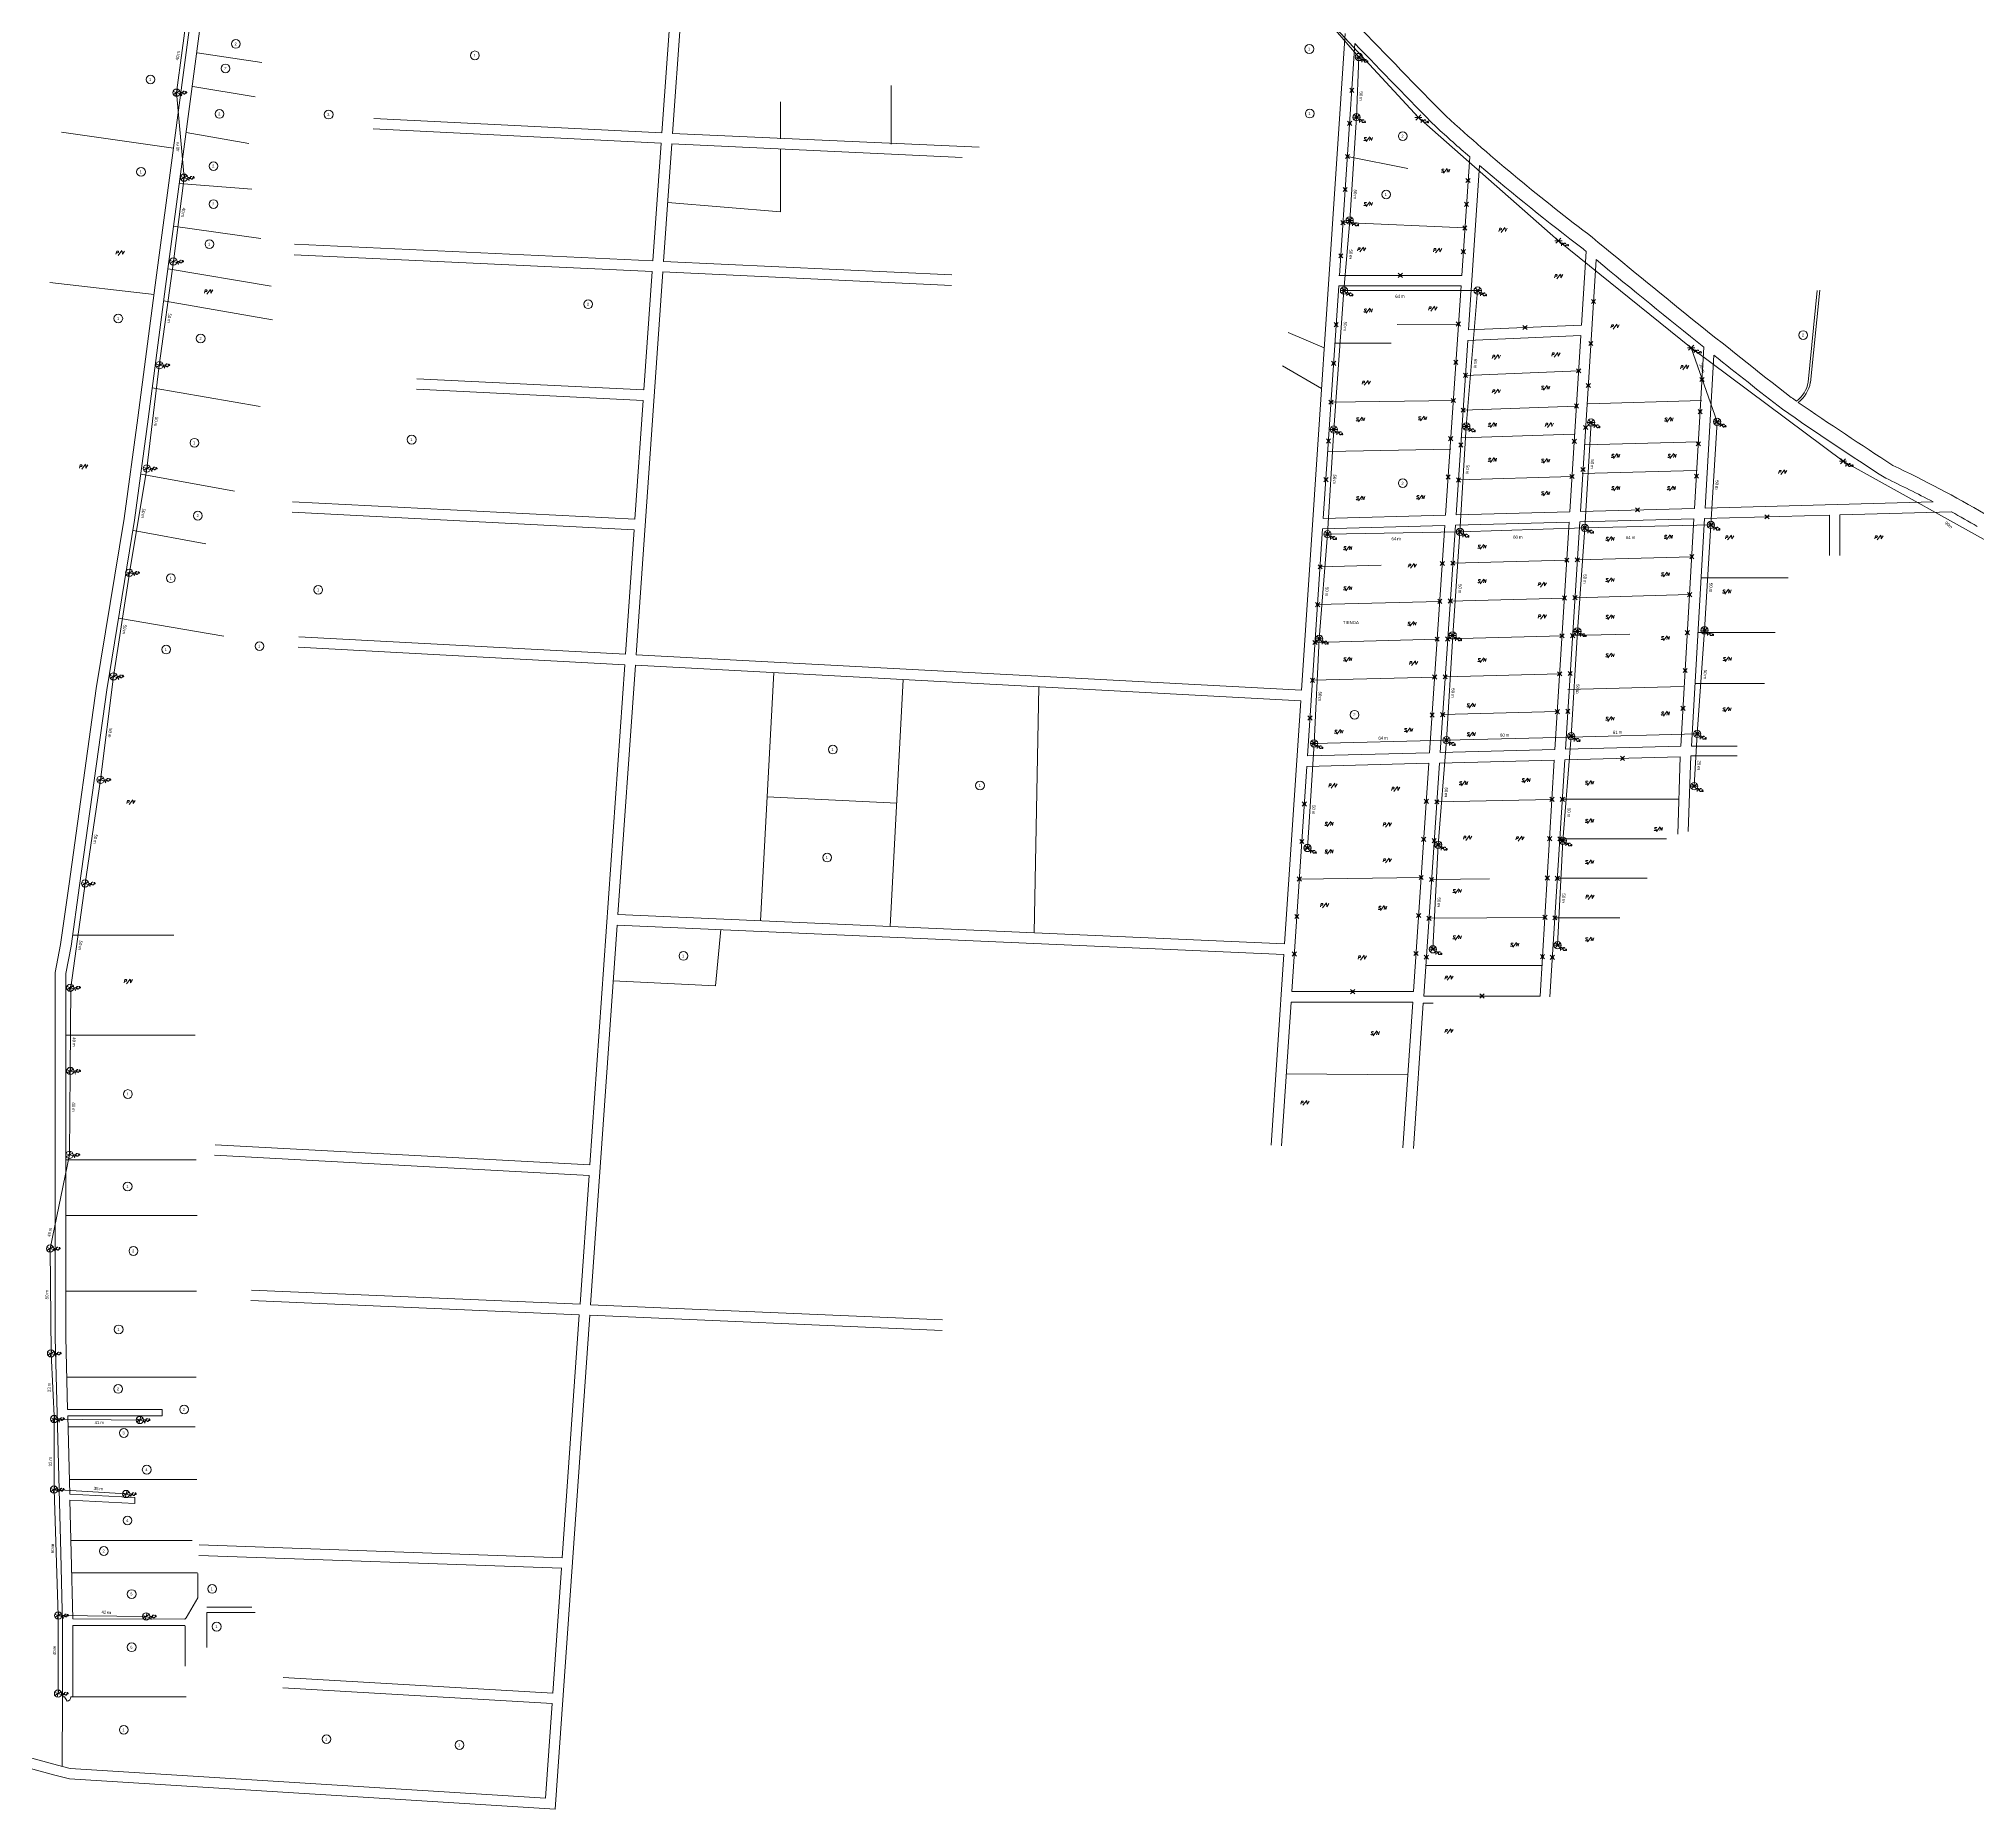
# Model space of a CAD drawing. Header units: metres. Extents: x 274894 to 280157, y 1481353 to 1490589.
# Drawn here: x 277075 to 277999, y 1489073 to 1489917 of the extents above; entities that cross this region are included whole.
import ezdxf
from ezdxf.enums import TextEntityAlignment as Align

# ---------------------------------------------------------------- set-up
doc = ezdxf.new("R2010")
doc.units = ezdxf.units.M
doc.header["$PDMODE"] = 35
doc.header["$PDSIZE"] = 1
for name, color, linetype, lineweight in [('_ADDRESSDIBUJO', 7, 'Continuous', 0), ('_HOUSECOUNT', 7, 'Continuous', 0), ('_LOTLINE', 4, 'Continuous', 0), ('_POLEPED', 7, 'Continuous', 0), ('_STRAND', 3, 'Continuous', 0), ('_STRANDDISTANCE', 3, 'Continuous', 0)]:
    doc.layers.add(name, color=color, linetype=linetype, lineweight=lineweight)
doc.styles.add('Address', font='ITALICS.shx', dxfattribs={"height": 1.5})
doc.styles.add('ROMANS', font='romans.shx', dxfattribs={"height": 0.2})
doc.styles.get("Standard").update_dxf_attribs({"font": 'arial.ttf'})
doc.styles.add('Style-ENGINEERING', font='ENGINEERING.shx')

# ---------------------------------------------------------------- blocks, each defined once
blk = doc.blocks.new('PC15_E')
at = {"layer": '_POLEPED', "color": 1}
for p, q in [((-1.74, 0), (0, 0)), ((-1.19, 1.27), (0, 0)), ((0, 0), (1.24, 1.22)), ((0, 0), (1.74, 0)), ((-1.24, -1.22), (0, 0)), ((0, 0), (1.19, -1.27))]:
    blk.add_line(p, q, dxfattribs=at)
at = {"layer": '_POLEPED', "linetype": 'Continuous', "style": 'ROMANS'}
for s, height, p in [('PC', 1.391, (1.18, -2.51)), ('15', 0.732, (3.72, -2.51))]:
    blk.add_text(s, height=height, rotation=359.64776, dxfattribs=at).set_placement(p)
blk = doc.blocks.new('PC8_N')
at = {"layer": '_POLEPED', "color": 1}
for p, q in [((-1.24, -1.22), (1.24, 1.22)), ((-1.19, 1.27), (1.19, -1.27)), ((-1.74, 0), (1.74, 0))]:
    blk.add_line(p, q, dxfattribs=at)
blk.add_circle((0, 0), 1.74, dxfattribs=at)
at = {"layer": '_POLEPED', "linetype": 'Continuous', "style": 'ROMANS'}
for s, height, p in [('PC', 1.391, (1.18, -2.51)), ('8', 0.732, (3.72, -2.51))]:
    blk.add_text(s, height=height, rotation=359.64776, dxfattribs=at).set_placement(p)
blk = doc.blocks.new('PV')
at = {"layer": '_ADDRESSDIBUJO', "color": 7, "linetype": 'Continuous', "lineweight": 0, "style": 'Address'}
blk.add_text('P/V', height=1.5, dxfattribs=at).set_placement((2.09, 0.23), align=Align.CENTER)
blk = doc.blocks.new('SN')
at = {"layer": '_ADDRESSDIBUJO', "color": 7, "linetype": 'Continuous', "lineweight": 0, "style": 'Address'}
blk.add_text('S/N', height=1.5, dxfattribs=at).set_placement((2, 0), align=Align.CENTER)
blk = doc.blocks.new('PC6_N')
at = {"layer": '_POLEPED', "color": 1}
for p, q in [((-1.23, -1.23), (1.25, 1.21)), ((-1.18, 1.26), (1.2, -1.28)), ((-1.73, -0.01), (1.75, -0.01))]:
    blk.add_line(p, q, dxfattribs=at)
blk.add_circle((0.01, -0.01), 1.74, dxfattribs=at)
at = {"layer": '_POLEPED', "linetype": 'Continuous', "style": 'ROMANS'}
for s, height, p in [('PC', 1.391, (1.19, -2.52)), ('6', 0.732, (3.73, -2.52))]:
    blk.add_text(s, height=height, rotation=359.64776, dxfattribs=at).set_placement(p)
blk = doc.blocks.new('TIENDA')
at = {"layer": '_ADDRESSDIBUJO'}
blk.add_text('TIENDA', height=1.5, dxfattribs=at).set_placement((-0.01, -0.02))
blk = doc.blocks.new('HCRES_2')
at = {"layer": '_HOUSECOUNT', "color": 1, "linetype": 'Continuous', "lineweight": 0}
blk.add_circle((0.14, 0), 2.1, dxfattribs=at)
at = {"layer": '_HOUSECOUNT', "color": 7, "linetype": 'Continuous', "lineweight": 0, "style": 'Style-ENGINEERING'}
blk.add_text('2', height=1.35, dxfattribs=at).set_placement((0.06, 0), align=Align.MIDDLE_CENTER)
blk = doc.blocks.new('HCRES_3')
at = {"layer": '_HOUSECOUNT', "color": 1, "linetype": 'Continuous', "lineweight": 0}
blk.add_circle((0.14, 0), 2.1, dxfattribs=at)
at = {"layer": '_HOUSECOUNT', "color": 7, "linetype": 'Continuous', "lineweight": 0, "style": 'Style-ENGINEERING'}
blk.add_text('3', height=1.35, dxfattribs=at).set_placement((0, 0), align=Align.MIDDLE_CENTER)
blk = doc.blocks.new('HCRES_1')
at = {"layer": '_HOUSECOUNT', "color": 1, "linetype": 'Continuous', "lineweight": 0}
blk.add_circle((0.14, 0), 2.1, dxfattribs=at)
at = {"layer": '_HOUSECOUNT', "color": 7, "linetype": 'Continuous', "lineweight": 0, "style": 'Style-ENGINEERING'}
blk.add_text('1', height=1.35, dxfattribs=at).set_placement((0, 0), align=Align.MIDDLE_CENTER)
blk = doc.blocks.new('HCRES_4')
at = {"layer": '_HOUSECOUNT', "color": 1, "linetype": 'Continuous', "lineweight": 0}
blk.add_circle((0.14, 0), 2.1, dxfattribs=at)
at = {"layer": '_HOUSECOUNT', "color": 7, "linetype": 'Continuous', "lineweight": 0, "style": 'Style-ENGINEERING'}
blk.add_text('4', height=1.35, dxfattribs=at).set_placement((0, 0), align=Align.MIDDLE_CENTER)
blk = doc.blocks.new('HCRES_6')
at = {"layer": '_HOUSECOUNT', "color": 1, "linetype": 'Continuous', "lineweight": 0}
blk.add_circle((0.14, 0), 2.1, dxfattribs=at)
at = {"layer": '_HOUSECOUNT', "color": 7, "linetype": 'Continuous', "lineweight": 0, "style": 'Style-ENGINEERING'}
blk.add_text('6', height=1.35, dxfattribs=at).set_placement((0, 0), align=Align.MIDDLE_CENTER)
blk = doc.blocks.new('HCRES_5')
at = {"layer": '_HOUSECOUNT', "color": 1, "linetype": 'Continuous', "lineweight": 0}
blk.add_circle((0.14, 0), 2.1, dxfattribs=at)
at = {"layer": '_HOUSECOUNT', "color": 7, "linetype": 'Continuous', "lineweight": 0, "style": 'Style-ENGINEERING'}
blk.add_text('5', height=1.35, dxfattribs=at).set_placement((0, 0), align=Align.MIDDLE_CENTER)
blk = doc.blocks.new('LONGITUD_RED')
at = {"layer": '_STRAND'}
blk.add_text('m', height=1.5, dxfattribs=at).set_placement((1.57, 0))
at = {"layer": '_STRAND', "flags": 4}
blk.add_attdef('?', text='', height=1.5, dxfattribs=at).set_placement((1.17, 0), align=Align.RIGHT)

msp = doc.modelspace()

# ---------------------------------------------------------------- linework, layer by layer
at = {"layer": '_ADDRESSDIBUJO'}
for p, q in [((277687.84, 1489769.68), (277670.59, 1489776.97)), ((277686.56, 1489750.4), (277667.98, 1489761.13))]:
    msp.add_line(p, q, dxfattribs=at)
at = {"layer": '_LOTLINE'}
for p, q in [((277371.92, 1489872.29), (277375.78, 1489927.47)), ((277377.01, 1489872.04), (277380.87, 1489927.23)), ((277676.97, 1489606.36), (277697.84, 1489919.7)), ((277695.16, 1489804.29), (277702.52, 1489914.83)), ((277150.14, 1489910.42), (277181.02, 1489905.76)), ((277148.07, 1489894.38), (277177.91, 1489889.38)), ((277481.31, 1489866.82), (277481.31, 1489894.88)), ((277428.55, 1489869.46), (277428.55, 1489887.05)), ((277234.47, 1489879.17), (277371.92, 1489872.29)), ((277138.92, 1489864.9), (277085.43, 1489872.66)), ((277144.96, 1489872.42), (277174.81, 1489867.24)), ((277234.22, 1489874.18), (277371.57, 1489867.3)), ((277367.64, 1489811.15), (277371.57, 1489867.3)), ((277372.72, 1489810.91), (277376.66, 1489867.05)), ((277376.66, 1489867.05), (277515.16, 1489860.47)), ((277377.01, 1489872.04), (277523.31, 1489865.47)), ((277428.55, 1489864.59), (277428.55, 1489834.53)), ((277698.94, 1489861.02), (277727.72, 1489855.27)), ((277753.46, 1489804.26), (277757.27, 1489860.84)), ((277756.72, 1489778.26), (277762, 1489856.75)), ((277141.66, 1489848.12), (277176.19, 1489845.35)), ((277374.69, 1489838.98), (277428.55, 1489834.53)), ((277696.83, 1489829.43), (277754.98, 1489826.89)), ((277138.75, 1489827.76), (277180.5, 1489821.9)), ((277196.45, 1489814.16), (277367.29, 1489806.16)), ((277196.69, 1489819.16), (277367.64, 1489811.15)), ((277372.72, 1489810.91), (277510.23, 1489804.47)), ((277817.61, 1489811.86), (277810.07, 1489691.67)), ((277812.84, 1489815.74), (277810.64, 1489780.57)), ((277136.27, 1489807.48), (277185.53, 1489799.13)), ((277359.58, 1489623.29), (277372.37, 1489805.92)), ((277363.34, 1489749.61), (277367.29, 1489806.16)), ((277372.37, 1489805.92), (277510, 1489799.48)), ((277694.83, 1489804.29), (277753.46, 1489804.26)), ((277129.69, 1489795.2), (277079.82, 1489800.88)), ((277134.06, 1489792.14), (277186.12, 1489783.1)), ((277687.44, 1489688.34), (277694.83, 1489799.29)), ((277694.83, 1489799.29), (277753.12, 1489799.29)), ((277745.76, 1489689.93), (277753.12, 1489799.29)), ((277918.79, 1489753.36), (277923.1, 1489797.11)), ((277919.78, 1489753.19), (277924.32, 1489797.17)), ((277722.74, 1489780.93), (277751.89, 1489781.06)), ((277756.38, 1489773.24), (277810.32, 1489775.55)), ((277756.72, 1489778.26), (277810.64, 1489780.57)), ((277810.32, 1489775.55), (277805.05, 1489691.54)), ((277693.01, 1489771.98), (277719.87, 1489771.98)), ((277750.78, 1489690.06), (277756.38, 1489773.24)), ((277869, 1489770.02), (277864.56, 1489693.15)), ((277873.79, 1489766.24), (277869.57, 1489693.29)), ((277255, 1489754.93), (277363.34, 1489749.61)), ((277755.26, 1489756.6), (277809.27, 1489758.75)), ((277128.67, 1489750.69), (277180.28, 1489741.66)), ((277254.75, 1489749.94), (277362.99, 1489744.62)), ((277359.03, 1489687.94), (277362.99, 1489744.62)), ((277691.13, 1489743.81), (277749.44, 1489744.61)), ((277808.21, 1489741.95), (277754.14, 1489739.97)), ((277813.62, 1489742.99), (277867.83, 1489744.54)), ((277753.02, 1489726.74), (277807.16, 1489728.55)), ((277748.21, 1489721.33), (277689.9, 1489720.27)), ((277812.07, 1489723.49), (277866.39, 1489724.91)), ((277123.42, 1489709.38), (277168.04, 1489701.37)), ((277810.96, 1489709.71), (277865.37, 1489711.19)), ((277806.11, 1489708.34), (277751.9, 1489706.7)), ((277195.47, 1489691.28), (277358.68, 1489682.95)), ((277195.73, 1489696.27), (277359.03, 1489687.94)), ((277750.78, 1489690.06), (277805.05, 1489691.54)), ((277810.07, 1489691.67), (277864.56, 1489693.15)), ((277869.57, 1489693.29), (277978.33, 1489696.24)), ((277933.87, 1489690.03), (277987.24, 1489691.48)), ((277119.77, 1489682.57), (277154.33, 1489676.3)), ((277354.52, 1489623.56), (277358.68, 1489682.95)), ((277679.89, 1489575.06), (277687.1, 1489683.33)), ((277687.1, 1489683.33), (277745.42, 1489684.91)), ((277687.44, 1489688.34), (277745.76, 1489689.93)), ((277738.12, 1489576.56), (277745.42, 1489684.91)), ((277743.14, 1489576.68), (277750.44, 1489685.05)), ((277750.44, 1489685.05), (277804.74, 1489686.53)), ((277804.74, 1489686.53), (277797.94, 1489578.09)), ((277809.76, 1489686.66), (277802.96, 1489578.22)), ((277809.76, 1489686.66), (277864.27, 1489688.14)), ((277864.27, 1489688.14), (277858, 1489579.64)), ((277869.28, 1489688.28), (277863.01, 1489579.66)), ((277869.28, 1489688.28), (277928.87, 1489689.9)), ((277928.87, 1489689.9), (277928.87, 1489670.68)), ((277933.87, 1489690.03), (277933.87, 1489670.68)), ((277685.9, 1489665.28), (277715.05, 1489666.07)), ((277749.22, 1489666.99), (277803.6, 1489668.45)), ((277808.62, 1489668.59), (277863.22, 1489670.06)), ((277867.65, 1489659.96), (277909.13, 1489659.96)), ((277742.99, 1489648.79), (277684.7, 1489647.24)), ((277802.47, 1489650.38), (277748.01, 1489648.93)), ((277862.18, 1489651.98), (277807.49, 1489650.52)), ((277112.63, 1489640.82), (277162.93, 1489632.22)), ((277198.43, 1489626.88), (277354.18, 1489618.57)), ((277198.7, 1489631.88), (277354.52, 1489623.56)), ((277683.5, 1489629.19), (277741.77, 1489630.74)), ((277746.79, 1489630.87), (277801.34, 1489632.31)), ((277806.36, 1489632.44), (277833.74, 1489633.17)), ((277866.14, 1489633.97), (277902.96, 1489633.97)), ((277337.49, 1489379.93), (277354.18, 1489618.57)), ((277350.9, 1489499.34), (277359.23, 1489618.3)), ((277359.23, 1489618.3), (277676.63, 1489601.37)), ((277359.58, 1489623.29), (277676.97, 1489606.36)), ((277418.94, 1489496.35), (277425.26, 1489614.78)), ((277480.78, 1489493.64), (277487.07, 1489611.48)), ((277549.53, 1489490.61), (277551.78, 1489608.03)), ((277740.56, 1489612.68), (277682.3, 1489611.15)), ((277800.2, 1489614.24), (277745.58, 1489612.81)), ((277804.09, 1489606.8), (277859.04, 1489608.23)), ((277864.74, 1489609.68), (277897.96, 1489609.68)), ((277668.91, 1489485.37), (277676.63, 1489601.37)), ((277744.36, 1489594.75), (277799.07, 1489596.17)), ((277802.96, 1489578.22), (277858, 1489579.64)), ((277884.8, 1489579.66), (277863.01, 1489579.66)), ((277672.4, 1489462.63), (277679.56, 1489570.05)), ((277679.56, 1489570.05), (277737.79, 1489571.55)), ((277679.89, 1489575.06), (277738.12, 1489576.56)), ((277730.45, 1489462.63), (277737.79, 1489571.55)), ((277735.32, 1489460.53), (277742.81, 1489571.67)), ((277742.81, 1489571.67), (277797.62, 1489573.08)), ((277743.14, 1489576.68), (277797.94, 1489578.09)), ((277797.62, 1489573.08), (277790.91, 1489460.53)), ((277802.64, 1489573.21), (277795.55, 1489460.12)), ((277802.64, 1489573.21), (277857.71, 1489574.63)), ((277857.71, 1489574.63), (277856.57, 1489537.74)), ((277862.74, 1489575.07), (277861.56, 1489539.07)), ((277862.74, 1489575.07), (277884.8, 1489575.07)), ((277422.1, 1489555.57), (277483.93, 1489552.56)), ((277741.56, 1489553.15), (277796.5, 1489554.33)), ((277801.46, 1489554.36), (277857.14, 1489554.36)), ((277800.28, 1489535.52), (277851.19, 1489535.52)), ((277675.98, 1489516.34), (277734.12, 1489517.09)), ((277739.06, 1489516.1), (277766.66, 1489516.45)), ((277799.09, 1489516.67), (277841.92, 1489516.67)), ((277350.9, 1489499.34), (277668.91, 1489485.37)), ((277793.15, 1489498.05), (277737.82, 1489497.58)), ((277797.91, 1489497.82), (277828.95, 1489497.82)), ((277090.72, 1489489.52), (277139.01, 1489489.52)), ((277337.86, 1489313.23), (277350.55, 1489494.35)), ((277350.55, 1489494.35), (277668.58, 1489480.38)), ((277400.01, 1489492.18), (277397.44, 1489465.43)), ((277662.52, 1489389.39), (277668.58, 1489480.38)), ((277736.57, 1489475.12), (277792.01, 1489475.12)), ((277348.69, 1489467.75), (277397.44, 1489465.43)), ((277672.4, 1489462.63), (277730.45, 1489462.63)), ((277735.32, 1489460.53), (277790.91, 1489460.53)), ((277667.5, 1489389.05), (277672.07, 1489457.63)), ((277672.07, 1489457.63), (277730.12, 1489457.63)), ((277725.44, 1489388.18), (277730.12, 1489457.63)), ((277730.43, 1489387.84), (277735.1, 1489457.16)), ((277735.1, 1489457.16), (277739.88, 1489457.16)), ((277087.49, 1489441.8), (277149.21, 1489441.8)), ((277727.78, 1489422.9), (277669.79, 1489423.34)), ((277337.49, 1489379.93), (277158.73, 1489389.56)), ((277087.53, 1489382.42), (277149.65, 1489382.42)), ((277337.14, 1489374.94), (277158.46, 1489384.57)), ((277332.84, 1489313.45), (277337.14, 1489374.94)), ((277087.49, 1489355.76), (277150.23, 1489355.76)), ((277087.38, 1489319.68), (277149.94, 1489319.68)), ((277175.81, 1489315.2), (277332.49, 1489308.46)), ((277176.03, 1489320.2), (277332.84, 1489313.45)), ((277337.86, 1489313.23), (277505.74, 1489306)), ((277321.01, 1489072.6), (277337.51, 1489308.24)), ((277324.39, 1489192.59), (277332.49, 1489308.46)), ((277337.51, 1489308.24), (277505.52, 1489301)), ((277087.82, 1489278.68), (277149.65, 1489278.68)), ((277133.43, 1489263.29), (277088.36, 1489263.29)), ((277088.43, 1489260.29), (277133.43, 1489260.29)), ((277133.43, 1489260.29), (277133.43, 1489263.29)), ((277088.57, 1489255.07), (277149.21, 1489255.07)), ((277089.2, 1489229.91), (277150.08, 1489229.91)), ((277120.51, 1489221.37), (277089.38, 1489222.86)), ((277089.45, 1489220.01), (277120.51, 1489218.37)), ((277120.51, 1489218.37), (277120.51, 1489221.37)), ((277089.93, 1489200.77), (277147.75, 1489200.77)), ((277150.93, 1489193.71), (277324.11, 1489187.6)), ((277151.1, 1489198.71), (277324.39, 1489192.59)), ((277090.3, 1489185.32), (277150.38, 1489185.32)), ((277150.53, 1489185.09), (277150.53, 1489173.43)), ((277319.87, 1489127.99), (277324.04, 1489187.6)), ((277150.53, 1489173.43), (277144.99, 1489163.83)), ((277090.88, 1489163.35), (277144.3, 1489163.26)), ((277144.99, 1489163.83), (277144.29, 1489163.25)), ((277176.19, 1489168.92), (277154.76, 1489168.92)), ((277154.84, 1489166.43), (277154.76, 1489149.83)), ((277154.82, 1489166.44), (277177.8, 1489166.44)), ((277085.88, 1489126.2), (277085.94, 1489160.49)), ((277144.3, 1489160.26), (277090.88, 1489160.26)), ((277090.88, 1489160.26), (277090.88, 1489126.2)), ((277144.4, 1489160.03), (277144.4, 1489140.79)), ((277319.87, 1489127.99), (277191.26, 1489135.47)), ((277085.88, 1489126.2), (277085.82, 1489093.05)), ((277085.88, 1489126.2), (277086.88, 1489126.2)), ((277086.88, 1489126.2), (277088.09, 1489124.11)), ((277090.88, 1489126.22), (277089.88, 1489126.22)), ((277090.88, 1489126.22), (277144.99, 1489126.22)), ((277319.52, 1489123), (277190.97, 1489130.48)), ((277316.37, 1489077.9), (277319.52, 1489123)), ((277089.52, 1489092.05), (277316.37, 1489077.9)), ((277089.21, 1489087.06), (277321.01, 1489072.6))]:
    msp.add_line(p, q, dxfattribs=at)
for points in [[(277151.63, 1489961.33), (277146.34, 1489921.44), (277139.19, 1489867.5), (277130.18, 1489799.56), (277121.8, 1489736.4), (277115.42, 1489688.3), (277102.07, 1489607.27), (277089.08, 1489513.99), (277085.06, 1489485.13), (277082.49, 1489471.79), (277082.49, 1489417.52), (277082.49, 1489297.66), (277085.08, 1489194.76), (277085.94, 1489160.49)], [(277156.59, 1489960.68), (277151.3, 1489920.78), (277144.14, 1489866.84), (277135.13, 1489798.9), (277126.75, 1489735.74), (277120.36, 1489687.56), (277107.01, 1489606.52), (277094.03, 1489513.3), (277090, 1489484.31), (277087.49, 1489471.31), (277087.49, 1489417.52), (277087.49, 1489297.72), (277088.36, 1489263.29)], [(277088.43, 1489260.29), (277089.38, 1489222.86)], [(276625.13, 1489218.55), (277083.58, 1489093.66), (277089.52, 1489092.05)], [(277089.45, 1489220.01), (277090.08, 1489194.89), (277090.88, 1489163.35)], [(276627.21, 1489212.8), (277082.27, 1489088.84), (277089.21, 1489087.06)]]:
    msp.add_lwpolyline(points, dxfattribs=at)
for centre, radius, start, end in [((281376.18, 1493452.87), 5093.34, 223.84928, 224.54325), ((281376.18, 1493452.87), 5100.34, 223.92265, 224.54548), ((278423.86, 1490627.58), 1008.99, 227.79578, 232.93258), ((278423.86, 1490627.58), 1015.99, 227.78455, 228.99651), ((278423.86, 1490627.58), 1015.99, 229.34945, 232.92351), ((280397.64, 1492932.76), 4042.32, 230.30283, 232.02928), ((280397.64, 1492932.76), 4049.32, 230.3051, 230.33267), ((280397.64, 1492932.76), 4049.32, 230.42016, 231.35734), ((280397.64, 1492932.76), 4049.32, 231.44402, 232.03216), ((278980.83, 1491295.17), 1882.84, 235.3591, 235.4555), ((277904.82, 1489755.74), 14.17, 306.1269, 350.33119), ((277904.82, 1489755.74), 15.17, 307.45109, 350.33119), ((278980.83, 1491295.17), 1889.84, 235.35293, 237.15099), ((278980.83, 1491295.17), 1882.84, 235.4877, 237.13668), ((277730.6, 1489227.59), 537.1, 59.50147, 64.81785), ((277730.6, 1489227.59), 530.1, 62.13924, 64.86843), ((277730.6, 1489227.59), 530.1, 59.5309, 61.05699), ((277087.68, 1489126.28), 2.2, 280.56799, 358.52239)]:
    msp.add_arc(centre, radius, start, end, dxfattribs=at)
for p in [(277701.04, 1489892.6), (277699.99, 1489876.81), (277698.94, 1489861.02), (277756.5, 1489849.52), (277697.89, 1489845.23), (277755.74, 1489838.21), (277696.83, 1489829.43), (277754.98, 1489826.89), (277695.78, 1489813.64), (277754.22, 1489815.58), (277724.14, 1489804.27), (277816.35, 1489791.83), (277693.59, 1489780.8), (277751.89, 1489781.06), (277783.68, 1489779.41), (277815.09, 1489771.8), (277692.36, 1489762.3), (277750.67, 1489762.83), (277755.26, 1489756.6), (277809.27, 1489758.75), (277868.11, 1489754.64), (277813.84, 1489751.77), (277691.13, 1489743.81), (277749.44, 1489744.61), (277754.14, 1489739.97), (277808.21, 1489741.95), (277867.22, 1489739.27), (277748.21, 1489726.38), (277812.58, 1489731.73), (277689.9, 1489725.32), (277753.02, 1489723.33), (277807.16, 1489725.14), (277866.33, 1489723.9), (277746.98, 1489708.15), (277806.11, 1489708.34), (277811.33, 1489711.7), (277865.44, 1489708.53), (277688.67, 1489706.83), (277751.9, 1489706.7), (277837.31, 1489692.41), (277899.08, 1489689.09), (277685.9, 1489665.28), (277744.2, 1489666.85), (277749.22, 1489666.99), (277803.6, 1489668.45), (277808.62, 1489668.59), (277863.22, 1489670.06), (277684.7, 1489647.24), (277742.99, 1489648.79), (277748.01, 1489648.93), (277802.47, 1489650.38), (277807.49, 1489650.52), (277862.18, 1489651.98), (277861.13, 1489633.89), (277683.5, 1489629.19), (277741.77, 1489630.74), (277746.79, 1489630.87), (277801.34, 1489632.31), (277806.36, 1489632.44), (277860.09, 1489615.81), (277682.3, 1489611.15), (277740.56, 1489612.68), (277745.58, 1489612.81), (277800.2, 1489614.24), (277805.22, 1489614.37), (277859.04, 1489597.72), (277681.09, 1489593.1), (277739.34, 1489594.62), (277744.36, 1489594.75), (277799.07, 1489596.17), (277804.09, 1489596.3), (277830.17, 1489573.92), (277678.37, 1489552.14), (277736.56, 1489553.39), (277741.56, 1489553.15), (277796.5, 1489554.33), (277801.46, 1489554.36), (277677.17, 1489534.24), (277735.34, 1489535.24), (277740.31, 1489534.63), (277795.38, 1489535.57), (277800.28, 1489535.52), (277675.98, 1489516.34), (277734.12, 1489517.09), (277739.06, 1489516.1), (277794.27, 1489516.81), (277799.09, 1489516.67), (277674.79, 1489498.43), (277732.9, 1489498.93), (277737.82, 1489497.58), (277793.15, 1489498.05), (277797.91, 1489497.82), (277673.6, 1489480.53), (277731.67, 1489480.78), (277736.57, 1489479.05), (277792.03, 1489479.29), (277796.73, 1489478.97), (277701.43, 1489462.63), (277763.11, 1489460.53)]:
    msp.add_point(p, dxfattribs=at)
at = {"layer": '_STRAND'}
for p, q in [((277145.7, 1489931.6), (277140.33, 1489891.45)), ((277732.77, 1489879.62), (277677.86, 1489939.09)), ((277677.86, 1489939.09), (277704.43, 1489908.45)), ((277704.43, 1489908.45), (277703.29, 1489879.69)), ((277140.33, 1489891.45), (277143.92, 1489850.9)), ((277703.29, 1489879.69), (277700.01, 1489830.45)), ((277799.57, 1489820.83), (277732.77, 1489879.62)), ((277143.92, 1489850.9), (277138.82, 1489810.9)), ((277700.01, 1489830.45), (277697.3, 1489797.03)), ((277862.9, 1489769.77), (277799.57, 1489820.83)), ((277138.82, 1489810.9), (277132.1, 1489761.36)), ((277697.3, 1489797.03), (277692.44, 1489730.79)), ((277697.3, 1489797.03), (277761.07, 1489797.04)), ((277755.66, 1489732.21), (277761.07, 1489797.04)), ((277935.37, 1489715.63), (277862.9, 1489769.77)), ((277875.29, 1489734.48), (277862.9, 1489769.77)), ((277132.1, 1489761.36), (277126.18, 1489712.19)), ((277692.44, 1489730.79), (277689.46, 1489680.82)), ((277752.64, 1489681.94), (277755.66, 1489732.21)), ((277812.14, 1489683.87), (277815.16, 1489734.14)), ((277872.33, 1489685.24), (277875.29, 1489734.48)), ((277126.18, 1489712.19), (277117.88, 1489662.42)), ((278013.89, 1489672.15), (277935.37, 1489715.63)), ((277689.46, 1489680.82), (277752.64, 1489681.94)), ((277749.15, 1489632.54), (277752.64, 1489681.94)), ((277752.64, 1489681.94), (277812.14, 1489683.87)), ((277808.65, 1489634.47), (277812.14, 1489683.87)), ((277812.14, 1489683.87), (277872.33, 1489685.24)), ((277869.31, 1489634.97), (277872.33, 1489685.24)), ((277689.46, 1489680.82), (277685.52, 1489630.92)), ((277117.88, 1489662.42), (277110.27, 1489612.99)), ((277865.82, 1489585.57), (277869.31, 1489634.97)), ((277685.52, 1489630.92), (277683.01, 1489581.04)), ((277746.17, 1489582.58), (277749.15, 1489632.54)), ((277805.67, 1489584.51), (277808.65, 1489634.47)), ((277110.27, 1489612.99), (277104.06, 1489563.62)), ((277683.01, 1489581.04), (277679.86, 1489531.13)), ((277683.01, 1489581.04), (277746.17, 1489582.58)), ((277742.23, 1489532.68), (277746.17, 1489582.58)), ((277746.17, 1489582.58), (277805.16, 1489584.01)), ((277801.72, 1489534.61), (277805.67, 1489584.51)), ((277805.16, 1489584.01), (277865.82, 1489585.57)), ((277864.33, 1489560.59), (277865.82, 1489585.57)), ((277104.06, 1489563.62), (277096.7, 1489514.19)), ((277799.21, 1489484.73), (277801.72, 1489534.61)), ((277739.72, 1489482.8), (277742.23, 1489532.68)), ((277096.7, 1489514.19), (277089.93, 1489464.65)), ((277089.93, 1489464.65), (277089.64, 1489424.78)), ((277089.64, 1489424.78), (277089.31, 1489384.76)), ((277089.31, 1489384.76), (277080.01, 1489340.04)), ((277080.01, 1489340.04), (277080.45, 1489290.04)), ((277080.45, 1489290.04), (277082.08, 1489256.94)), ((277081.99, 1489258.75), (277081.88, 1489225.06)), ((277081.99, 1489258.75), (277122.84, 1489258.27)), ((277116.25, 1489222.98), (277081.88, 1489225.06)), ((277083.92, 1489165.02), (277081.88, 1489225.06)), ((277083.92, 1489165.02), (277083.8, 1489127.76)), ((277083.92, 1489165.02), (277125.82, 1489164.59))]:
    msp.add_line(p, q, dxfattribs=at)

# ---------------------------------------------------------------- block references
for name, p in [('HCRES_2', (277725.19, 1489870.71)), ('HCRES_1', (277717.28, 1489842.85))]:
    msp.add_blockref(name, p)
at = {"layer": '_ADDRESSDIBUJO'}
for name, p in [('SN', (277706.63, 1489868.57)), ('SN', (277743.58, 1489853.47)), ('SN', (277706.63, 1489837.6)), ('PV', (277770.83, 1489825.06)), ('PV', (277111.07, 1489814.11)), ('PV', (277703.36, 1489815.74)), ('PV', (277739.55, 1489815.3)), ('PV', (277797.34, 1489802.92)), ('SN', (277706.63, 1489786.8)), ('PV', (277737.29, 1489787.51)), ('PV', (277824.23, 1489778.97)), ('PV', (277767.63, 1489764.46)), ('PV', (277796.02, 1489765.55)), ('PV', (277857.46, 1489759.54)), ('PV', (277705.52, 1489752.14)), ('PV', (277767.62, 1489747.97)), ('SN', (277791.27, 1489749.98)), ('SN', (277702.98, 1489734.89)), ('SN', (277732.59, 1489735.32)), ('SN', (277850.11, 1489734.79)), ('SN', (277765.92, 1489732.27)), ('PV', (277792.91, 1489732.04)), ('SN', (277824.68, 1489717.46)), ('SN', (277851.6, 1489717.46)), ('PV', (277093.65, 1489712.15)), ('SN', (277765.92, 1489715.56)), ('SN', (277791.27, 1489715.17)), ('PV', (277904.2, 1489709.55)), ('SN', (277791.27, 1489699.59)), ('SN', (277824.73, 1489702.01)), ('SN', (277851.3, 1489702.01)), ('SN', (277702.98, 1489697.24)), ('SN', (277696.9, 1489673.39)), ('SN', (277760.99, 1489674.13)), ('SN', (277822, 1489677.88)), ('SN', (277849.89, 1489678.78)), ('PV', (277878.86, 1489678.33)), ('PV', (277950.13, 1489678.33)), ('PV', (277727.54, 1489664.84)), ('SN', (277848.45, 1489660.96)), ('SN', (277696.9, 1489654.26)), ('SN', (277760.99, 1489657.64)), ('PV', (277789.53, 1489655.89)), ('SN', (277822, 1489658.26)), ('SN', (277877.79, 1489652.76)), ('TIENDA', (277696.75, 1489637.96)), ('SN', (277727.55, 1489637.41)), ('PV', (277789.53, 1489640.55)), ('SN', (277822, 1489640.63)), ('SN', (277848.45, 1489630.55)), ('SN', (277696.9, 1489620.38)), ('PV', (277728.11, 1489618.4)), ('SN', (277760.99, 1489620.08)), ('SN', (277822, 1489622.27)), ('SN', (277877.97, 1489620.54)), ('SN', (277755.8, 1489598.4)), ('SN', (277877.79, 1489596.57)), ('SN', (277725.9, 1489586.71)), ('SN', (277822, 1489592.04)), ('SN', (277848.45, 1489594.56)), ('SN', (277692.64, 1489585.88)), ('SN', (277755.8, 1489584.66)), ('PV', (277689.63, 1489559.98)), ('SN', (277752.14, 1489561.32)), ('SN', (277781.94, 1489562.72)), ('SN', (277812.26, 1489561.52)), ('PV', (277116.23, 1489552.12)), ('PV', (277719.59, 1489558.4)), ('SN', (277688.01, 1489541.92)), ('PV', (277715.59, 1489541.34)), ('SN', (277812.26, 1489543.34)), ('PV', (277753.89, 1489535.05)), ('PV', (277778.89, 1489534.73)), ('SN', (277845.11, 1489539.43)), ('SN', (277688.01, 1489528.68)), ('PV', (277715.59, 1489524.28)), ('SN', (277812.26, 1489523.73)), ('SN', (277749.09, 1489509.86)), ('PV', (277812.26, 1489506.84)), ('PV', (277685.65, 1489502.9)), ('SN', (277713.53, 1489501.85)), ('SN', (277749.09, 1489487.73)), ('SN', (277812.26, 1489486.81)), ('PV', (277703.63, 1489477.94)), ('SN', (277776.55, 1489484.27)), ('PV', (277745.02, 1489468.3)), ('SN', (277709.96, 1489442.08)), ('PV', (277745.02, 1489442.89)), ('PV', (277676.26, 1489408.65))]:
    msp.add_blockref(name, p, dxfattribs=at)
at = {"layer": '_HOUSECOUNT'}
for name, p in [('HCRES_2', (277168.48, 1489914.71)), ('HCRES_1', (277680.64, 1489912.29)), ('HCRES_2', (277163.57, 1489903.01)), ('HCRES_1', (277282.54, 1489909.22)), ('HCRES_1', (277127.76, 1489897.7)), ('HCRES_2', (277160.69, 1489881.31)), ('HCRES_3', (277212.75, 1489881)), ('HCRES_1', (277680.82, 1489881.47)), ('HCRES_2', (277157.81, 1489856.4)), ('HCRES_1', (277123.27, 1489853.66)), ('HCRES_2', (277157.81, 1489838.3)), ('HCRES_1', (277155.89, 1489819.15)), ('HCRES_2', (277336.58, 1489790.51)), ('HCRES_1', (277112.4, 1489783.71)), ('HCRES_2', (277151.69, 1489774.17)), ('HCRES_1', (277252.38, 1489725.92)), ('HCRES_1', (277148.73, 1489724.43)), ('HCRES_2', (277725.2, 1489705.15)), ('SN', (277731.66, 1489697.71)), ('HCRES_2', (277150.36, 1489689.65)), ('HCRES_1', (277137.52, 1489659.82)), ('HCRES_1', (277207.81, 1489654.3)), ('HCRES_1', (277135.24, 1489625.78)), ('HCRES_1', (277179.79, 1489627.43)), ('HCRES_2', (277702.2, 1489594.7)), ('HCRES_1', (277453.28, 1489578.08)), ('HCRES_1', (277523.52, 1489560.95)), ('HCRES_1', (277450.57, 1489526.57)), ('HCRES_1', (277382.03, 1489479.65)), ('HCRES_1', (277117.01, 1489413.75)), ('HCRES_1', (277116.87, 1489369.66)), ('HCRES_2', (277119.63, 1489338.9)), ('HCRES_1', (277112.61, 1489301.48)), ('HCRES_2', (277112.33, 1489273.11)), ('HCRES_2', (277143.8, 1489263.27)), ('HCRES_3', (277115.05, 1489252.09)), ('HCRES_4', (277125.98, 1489234.58)), ('HCRES_4', (277116.81, 1489210.32)), ('HCRES_2', (277105.49, 1489195.76)), ('HCRES_5', (277118.79, 1489175.23)), ('HCRES_1', (277157.22, 1489177.71)), ('HCRES_1', (277159.36, 1489159.71)), ('HCRES_6', (277118.79, 1489149.88)), ('HCRES_1', (277115.02, 1489110.46)), ('HCRES_1', (277211.75, 1489106.01)), ('HCRES_1', (277275.18, 1489103.24))]:
    msp.add_blockref(name, p, dxfattribs=at)
at = {"layer": '_LOTLINE'}
msp.add_blockref('HCRES_2', (277916.2, 1489775.8), dxfattribs=at)
at = {"layer": '_POLEPED'}
for name, p in [('PC8_N', (277704.43, 1489908.45)), ('PC6_N', (277703.28, 1489879.7)), ('PC15_E', (277732.77, 1489879.62)), ('PC8_N', (277700.01, 1489830.45)), ('PC15_E', (277799.57, 1489820.83)), ('PC8_N', (277697.3, 1489797.03)), ('PC6_N', (277761.07, 1489797.04)), ('PC15_E', (277862.9, 1489769.77)), ('PC8_N', (277692.44, 1489730.79)), ('PC8_N', (277755.66, 1489732.21)), ('PC8_N', (277815.16, 1489734.14)), ('PC6_N', (277875.28, 1489734.48)), ('PC15_E', (277935.37, 1489715.63)), ('PC8_N', (277689.46, 1489680.82)), ('PC8_N', (277752.64, 1489681.94)), ('PC8_N', (277812.14, 1489683.87)), ('PC8_N', (277872.33, 1489685.24)), ('PC8_N', (277808.65, 1489634.47)), ('PC8_N', (277869.31, 1489634.97)), ('PC8_N', (277685.52, 1489630.92)), ('PC8_N', (277749.15, 1489632.54)), ('PC8_N', (277683.01, 1489581.04)), ('PC8_N', (277746.17, 1489582.58)), ('PC8_N', (277805.67, 1489584.51)), ('PC8_N', (277865.82, 1489585.57)), ('PC8_N', (277864.33, 1489560.59)), ('PC8_N', (277742.23, 1489532.68)), ('PC8_N', (277801.72, 1489534.61)), ('PC8_N', (277679.86, 1489531.13)), ('PC8_N', (277739.72, 1489482.8)), ('PC8_N', (277799.21, 1489484.73))]:
    msp.add_blockref(name, p, dxfattribs=at)
at = {"layer": '_POLEPED', "rotation": 29.99999999999882}
for p in [(277140.33, 1489891.45), (277143.92, 1489850.9), (277138.82, 1489810.9), (277132.21, 1489761.43), (277126.18, 1489712.19), (277117.78, 1489662.36), (277110.27, 1489612.99), (277104.06, 1489563.68), (277096.7, 1489514.19), (277089.63, 1489464.48), (277089.64, 1489424.78), (277089.31, 1489384.76), (277080.01, 1489340.04), (277080.45, 1489290.04), (277081.99, 1489258.75), (277122.84, 1489258.27), (277081.88, 1489225.06), (277116.25, 1489222.98), (277083.92, 1489165.02), (277125.82, 1489164.59), (277083.79, 1489127.76)]:
    msp.add_blockref('PC8_N', p, dxfattribs=at)
at = {"layer": '_STRAND'}
ref = msp.add_blockref('LONGITUD_RED', (277141.53, 1489907.94), dxfattribs=dict(at, rotation=82.37903636235698))
ref.add_attrib('?', '40', dxfattribs={"height": 1.5, "rotation": 82.37904}).set_placement((277141.68, 1489909.09), align=Align.RIGHT)
ref = msp.add_blockref('LONGITUD_RED', (277704.74, 1489890.91), dxfattribs=dict(at, rotation=267.7426175348727))
ref.add_attrib('?', '50', dxfattribs={"height": 1.5, "rotation": 267.74262}).set_placement((277704.69, 1489889.74), align=Align.RIGHT)
ref = msp.add_blockref('LONGITUD_RED', (277141.71, 1489864.59), dxfattribs=dict(at, rotation=95.06710896046776))
ref.add_attrib('?', '40', dxfattribs={"height": 1.5, "rotation": 95.06711}).set_placement((277141.6, 1489865.75), align=Align.RIGHT)
ref = msp.add_blockref('LONGITUD_RED', (277701.96, 1489844.11), dxfattribs=dict(at, rotation=267.7426175348727))
ref.add_attrib('?', '50', dxfattribs={"height": 1.5, "rotation": 267.74262}).set_placement((277701.91, 1489842.94), align=Align.RIGHT)
ref = msp.add_blockref('LONGITUD_RED', (277142.95, 1489835.5), dxfattribs=dict(at, rotation=261.9223787326366))
ref.add_attrib('?', '40', dxfattribs={"height": 1.5, "rotation": 261.92238}).set_placement((277142.79, 1489834.34), align=Align.RIGHT)
ref = msp.add_blockref('LONGITUD_RED', (277699.86, 1489815.52), dxfattribs=dict(at, rotation=267.7426175348727))
ref.add_attrib('?', '50', dxfattribs={"height": 1.5, "rotation": 267.74262}).set_placement((277699.81, 1489814.35), align=Align.RIGHT)
for p in [(277153.28, 1489795.59), (277114.94, 1489466.61)]:
    msp.add_blockref('PV', p, dxfattribs=at)
ref = msp.add_blockref('LONGITUD_RED', (277722.91, 1489793.55), dxfattribs=at)
ref.add_attrib('?', '64', dxfattribs={"height": 1.5}).set_placement((277724.08, 1489793.55), align=Align.RIGHT)
ref = msp.add_blockref('LONGITUD_RED', (277136.32, 1489785.06), dxfattribs=dict(at, rotation=261.9223787326366))
ref.add_attrib('?', '50', dxfattribs={"height": 1.5, "rotation": 261.92238}).set_placement((277136.16, 1489783.91), align=Align.RIGHT)
ref = msp.add_blockref('LONGITUD_RED', (277697.18, 1489781.12), dxfattribs=dict(at, rotation=267.7426175348727))
ref.add_attrib('?', '50', dxfattribs={"height": 1.5, "rotation": 267.74262}).set_placement((277697.13, 1489779.95), align=Align.RIGHT)
ref = msp.add_blockref('LONGITUD_RED', (277759.32, 1489763.29), dxfattribs=dict(at, rotation=267.7426175348727))
ref.add_attrib('?', '65', dxfattribs={"height": 1.5, "rotation": 267.74262}).set_placement((277759.27, 1489762.13), align=Align.RIGHT)
ref = msp.add_blockref('LONGITUD_RED', (277867.11, 1489760.79), dxfattribs=dict(at, rotation=289.358154127934))
ref.add_attrib('?', '38', dxfattribs={"height": 1.5, "rotation": 289.35815}).set_placement((277867.5, 1489759.69), align=Align.RIGHT)
ref = msp.add_blockref('LONGITUD_RED', (277130, 1489735.71), dxfattribs=dict(at, rotation=261.9223787326366))
ref.add_attrib('?', '50', dxfattribs={"height": 1.5, "rotation": 261.92238}).set_placement((277129.84, 1489734.55), align=Align.RIGHT)
ref = msp.add_blockref('LONGITUD_RED', (277692.12, 1489708.16), dxfattribs=dict(at, rotation=267.7426175348727))
ref.add_attrib('?', '50', dxfattribs={"height": 1.5, "rotation": 267.74262}).set_placement((277692.07, 1489707), align=Align.RIGHT)
ref = msp.add_blockref('LONGITUD_RED', (277755.52, 1489712.72), dxfattribs=dict(at, rotation=267.7426175348727))
ref.add_attrib('?', '50', dxfattribs={"height": 1.5, "rotation": 267.74262}).set_placement((277755.47, 1489711.56), align=Align.RIGHT)
ref = msp.add_blockref('LONGITUD_RED', (277815.06, 1489715.4), dxfattribs=dict(at, rotation=267.7426175348727))
ref.add_attrib('?', '50', dxfattribs={"height": 1.5, "rotation": 267.74262}).set_placement((277815.02, 1489714.24), align=Align.RIGHT)
ref = msp.add_blockref('LONGITUD_RED', (277874.58, 1489705.47), dxfattribs=dict(at, rotation=267.7426175348727))
ref.add_attrib('?', '50', dxfattribs={"height": 1.5, "rotation": 267.74262}).set_placement((277874.53, 1489704.3), align=Align.RIGHT)
ref = msp.add_blockref('LONGITUD_RED', (277123.85, 1489692), dxfattribs=dict(at, rotation=261.9223787326366))
ref.add_attrib('?', '50', dxfattribs={"height": 1.5, "rotation": 261.92238}).set_placement((277123.69, 1489690.84), align=Align.RIGHT)
ref = msp.add_blockref('LONGITUD_RED', (277721.11, 1489677.92), dxfattribs=at)
ref.add_attrib('?', '64', dxfattribs={"height": 1.5}).set_placement((277722.28, 1489677.92), align=Align.RIGHT)
ref = msp.add_blockref('LONGITUD_RED', (277779.15, 1489678.67), dxfattribs=at)
ref.add_attrib('?', '60', dxfattribs={"height": 1.5}).set_placement((277780.32, 1489678.67), align=Align.RIGHT)
ref = msp.add_blockref('LONGITUD_RED', (277833.02, 1489678.53), dxfattribs=at)
ref.add_attrib('?', '61', dxfattribs={"height": 1.5}).set_placement((277834.19, 1489678.53), align=Align.RIGHT)
ref = msp.add_blockref('LONGITUD_RED', (277688.44, 1489654.54), dxfattribs=dict(at, rotation=267.7426175348727))
ref.add_attrib('?', '50', dxfattribs={"height": 1.5, "rotation": 267.74262}).set_placement((277688.39, 1489653.37), align=Align.RIGHT)
ref = msp.add_blockref('LONGITUD_RED', (277751.95, 1489655.91), dxfattribs=dict(at, rotation=267.7426175348727))
ref.add_attrib('?', '50', dxfattribs={"height": 1.5, "rotation": 267.74262}).set_placement((277751.91, 1489654.75), align=Align.RIGHT)
ref = msp.add_blockref('LONGITUD_RED', (277811.53, 1489660.59), dxfattribs=dict(at, rotation=267.7426175348727))
ref.add_attrib('?', '50', dxfattribs={"height": 1.5, "rotation": 267.74262}).set_placement((277811.49, 1489659.42), align=Align.RIGHT)
ref = msp.add_blockref('LONGITUD_RED', (277871.64, 1489656.49), dxfattribs=dict(at, rotation=267.7426175348727))
ref.add_attrib('?', '50', dxfattribs={"height": 1.5, "rotation": 267.74262}).set_placement((277871.59, 1489655.33), align=Align.RIGHT)
ref = msp.add_blockref('LONGITUD_RED', (277114.94, 1489636.63), dxfattribs=dict(at, rotation=261.9223787326366))
ref.add_attrib('?', '50', dxfattribs={"height": 1.5, "rotation": 261.92238}).set_placement((277114.77, 1489635.48), align=Align.RIGHT)
ref = msp.add_blockref('LONGITUD_RED', (277748.61, 1489606.23), dxfattribs=dict(at, rotation=267.7426175348727))
ref.add_attrib('?', '50', dxfattribs={"height": 1.5, "rotation": 267.74262}).set_placement((277748.56, 1489605.06), align=Align.RIGHT)
ref = msp.add_blockref('LONGITUD_RED', (277808.1, 1489608.16), dxfattribs=dict(at, rotation=267.7426175348727))
ref.add_attrib('?', '50', dxfattribs={"height": 1.5, "rotation": 267.74262}).set_placement((277808.06, 1489606.99), align=Align.RIGHT)
ref = msp.add_blockref('LONGITUD_RED', (277868.95, 1489615.06), dxfattribs=dict(at, rotation=267.7426175348727))
ref.add_attrib('?', '50', dxfattribs={"height": 1.5, "rotation": 267.74262}).set_placement((277868.9, 1489613.9), align=Align.RIGHT)
ref = msp.add_blockref('LONGITUD_RED', (277685.21, 1489604.65), dxfattribs=dict(at, rotation=267.7426175348727))
ref.add_attrib('?', '50', dxfattribs={"height": 1.5, "rotation": 267.74262}).set_placement((277685.16, 1489603.48), align=Align.RIGHT)
ref = msp.add_blockref('LONGITUD_RED', (277108.03, 1489587.24), dxfattribs=dict(at, rotation=261.9223787326366))
ref.add_attrib('?', '50', dxfattribs={"height": 1.5, "rotation": 261.92238}).set_placement((277107.86, 1489586.08), align=Align.RIGHT)
ref = msp.add_blockref('LONGITUD_RED', (277714.88, 1489582.81), dxfattribs=dict(at, rotation=1.394569456676663))
ref.add_attrib('?', '64', dxfattribs={"height": 1.5, "rotation": 1.39457}).set_placement((277716.04, 1489582.84), align=Align.RIGHT)
ref = msp.add_blockref('LONGITUD_RED', (277772.9, 1489584.23), dxfattribs=dict(at, rotation=1.39456946339916))
ref.add_attrib('?', '60', dxfattribs={"height": 1.5, "rotation": 1.39457}).set_placement((277774.06, 1489584.26), align=Align.RIGHT)
ref = msp.add_blockref('LONGITUD_RED', (277826.74, 1489585.57), dxfattribs=dict(at, rotation=1.470020391992035))
ref.add_attrib('?', '61', dxfattribs={"height": 1.5, "rotation": 1.47002}).set_placement((277827.9, 1489585.6), align=Align.RIGHT)
ref = msp.add_blockref('LONGITUD_RED', (277866.03, 1489571.75), dxfattribs=dict(at, rotation=267.7426175348727))
ref.add_attrib('?', '25', dxfattribs={"height": 1.5, "rotation": 267.74262}).set_placement((277865.98, 1489570.58), align=Align.RIGHT)
ref = msp.add_blockref('LONGITUD_RED', (277682.11, 1489550.48), dxfattribs=dict(at, rotation=267.7426175348727))
ref.add_attrib('?', '50', dxfattribs={"height": 1.5, "rotation": 267.74262}).set_placement((277682.07, 1489549.31), align=Align.RIGHT)
ref = msp.add_blockref('LONGITUD_RED', (277745.35, 1489558.88), dxfattribs=dict(at, rotation=267.7426175348727))
ref.add_attrib('?', '50', dxfattribs={"height": 1.5, "rotation": 267.74262}).set_placement((277745.31, 1489557.71), align=Align.RIGHT)
ref = msp.add_blockref('LONGITUD_RED', (277803.92, 1489549.11), dxfattribs=dict(at, rotation=267.7426175348727))
ref.add_attrib('?', '50', dxfattribs={"height": 1.5, "rotation": 267.74262}).set_placement((277803.88, 1489547.94), align=Align.RIGHT)
ref = msp.add_blockref('LONGITUD_RED', (277101.05, 1489536.55), dxfattribs=dict(at, rotation=261.9223787326366))
ref.add_attrib('?', '50', dxfattribs={"height": 1.5, "rotation": 261.92238}).set_placement((277100.88, 1489535.39), align=Align.RIGHT)
ref = msp.add_blockref('LONGITUD_RED', (277741.92, 1489506.41), dxfattribs=dict(at, rotation=267.7426175348727))
ref.add_attrib('?', '50', dxfattribs={"height": 1.5, "rotation": 267.74262}).set_placement((277741.88, 1489505.24), align=Align.RIGHT)
ref = msp.add_blockref('LONGITUD_RED', (277801.42, 1489508.33), dxfattribs=dict(at, rotation=267.7426175348727))
ref.add_attrib('?', '50', dxfattribs={"height": 1.5, "rotation": 267.74262}).set_placement((277801.37, 1489507.17), align=Align.RIGHT)
ref = msp.add_blockref('LONGITUD_RED', (277093.84, 1489485.94), dxfattribs=dict(at, rotation=261.9223787326366))
ref.add_attrib('?', '50', dxfattribs={"height": 1.5, "rotation": 261.92238}).set_placement((277093.68, 1489484.79), align=Align.RIGHT)
ref = msp.add_blockref('LONGITUD_RED', (277090.74, 1489439.74), dxfattribs=dict(at, rotation=269.5841720718851))
ref.add_attrib('?', '40', dxfattribs={"height": 1.5, "rotation": 269.58417}).set_placement((277090.74, 1489438.57), align=Align.RIGHT)
ref = msp.add_blockref('LONGITUD_RED', (277090.5, 1489408.64), dxfattribs=dict(at, rotation=269.5269358772267))
ref.add_attrib('?', '40', dxfattribs={"height": 1.5, "rotation": 269.52694}).set_placement((277090.49, 1489407.48), align=Align.RIGHT)
ref = msp.add_blockref('LONGITUD_RED', (277080.36, 1489346.65), dxfattribs=dict(at, rotation=78.25730977847222))
ref.add_attrib('?', '45', dxfattribs={"height": 1.5, "rotation": 78.25731}).set_placement((277080.6, 1489347.8), align=Align.RIGHT)
ref = msp.add_blockref('LONGITUD_RED', (277079.21, 1489316.97), dxfattribs=dict(at, rotation=90.50058873931397))
ref.add_attrib('?', '50', dxfattribs={"height": 1.5, "rotation": 90.50059}).set_placement((277079.2, 1489318.13), align=Align.RIGHT)
ref = msp.add_blockref('LONGITUD_RED', (277080.34, 1489272.74), dxfattribs=dict(at, rotation=90.50058873931397))
ref.add_attrib('?', '33', dxfattribs={"height": 1.5, "rotation": 90.50059}).set_placement((277080.33, 1489273.91), align=Align.RIGHT)
ref = msp.add_blockref('LONGITUD_RED', (277102.4, 1489256.29), dxfattribs=at)
ref.add_attrib('?', '41', dxfattribs={"height": 1.5}).set_placement((277103.56, 1489256.29), align=Align.RIGHT)
ref = msp.add_blockref('LONGITUD_RED', (277080.91, 1489237.3), dxfattribs=dict(at, rotation=90.50058873931397))
ref.add_attrib('?', '32', dxfattribs={"height": 1.5, "rotation": 90.50059}).set_placement((277080.9, 1489238.46), align=Align.RIGHT)
ref = msp.add_blockref('LONGITUD_RED', (277101.93, 1489224.85), dxfattribs=dict(at, rotation=356.5533172628689))
ref.add_attrib('?', '35', dxfattribs={"height": 1.5, "rotation": 356.55332}).set_placement((277103.1, 1489224.78), align=Align.RIGHT)
ref = msp.add_blockref('LONGITUD_RED', (277081.89, 1489195.89), dxfattribs=dict(at, rotation=90.50058873931397))
ref.add_attrib('?', '60', dxfattribs={"height": 1.5, "rotation": 90.50059}).set_placement((277081.88, 1489197.06), align=Align.RIGHT)
ref = msp.add_blockref('LONGITUD_RED', (277105.66, 1489165.8), dxfattribs=dict(at, rotation=359.4047319127239))
ref.add_attrib('?', '42', dxfattribs={"height": 1.5, "rotation": 359.40473}).set_placement((277106.82, 1489165.79), align=Align.RIGHT)
ref = msp.add_blockref('LONGITUD_RED', (277082.85, 1489147.24), dxfattribs=dict(at, rotation=90.50058873931397))
ref.add_attrib('?', '40', dxfattribs={"height": 1.5, "rotation": 90.50059}).set_placement((277082.84, 1489148.41), align=Align.RIGHT)

# ---------------------------------------------------------------- texts
at = {"layer": '_STRANDDISTANCE'}
msp.add_text('90m', height=1.5, rotation=320, dxfattribs=at).set_placement((277983.72, 1489686.01))

doc.saveas('drawing.dxf')
